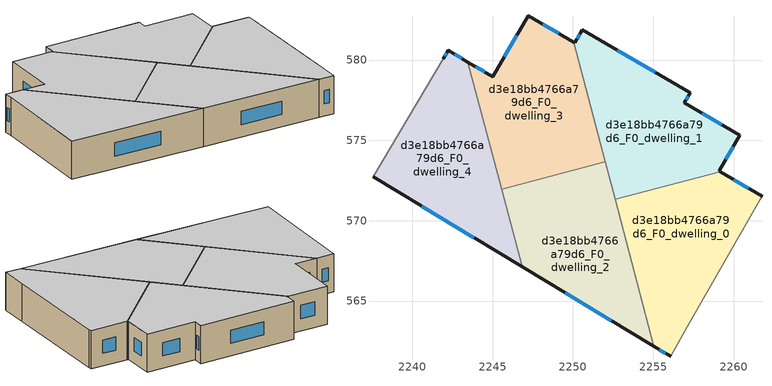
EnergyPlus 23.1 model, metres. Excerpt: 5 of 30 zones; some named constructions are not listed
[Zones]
d3e18bb4766a79d6_F0_dwelling_0
 floor ground (EU_floor_Construction): 2261.77,571.53 2261.67,571.34 2257.13,563.41 2256.08,561.56 2255.05,562.18 2252.63,571.33 2259.17,573.06 z0
 wall outside (EU_wall_Construction): 2255.05,562.18 2256.08,561.56 / 2261.77,571.53 2259.17,573.06 z0:3
 wall adiabatic (EU_wall_Construction): 2256.08,561.56 2257.13,563.41 2261.67,571.34 2261.77,571.53 z0:3
 wall to d3e18bb4766a79d6_F0_dwelling_1 (EU_wall_Construction): 2259.17,573.06 2252.63,571.33 z0:3
 wall to d3e18bb4766a79d6_F0_dwelling_2 (EU_wall_Construction): 2252.63,571.33 2255.05,562.18 z0:3
 window (EU_Window_Construction): 2255.38,561.98 2255.74,561.76 / 2260.92,572.02 2260.02,572.56 z0.98:2.02
 ceiling to d3e18bb4766a79d6_F1_dwelling_0 (EU_floor_Construction): 2257.13,563.41 2261.67,571.34 2261.77,571.53 2259.17,573.06 2252.63,571.33 2255.04,562.18 2256.08,561.56 z3
d3e18bb4766a79d6_F0_dwelling_1
 floor ground (EU_floor_Construction): 2257.3,577.96 2256.94,577.33 2260.39,575.33 2259.11,573.09 2259.17,573.06 2252.63,571.33 2250.04,581.12 2250.12,581.08 2250.58,581.88 z0
 wall outside (EU_wall_Construction): 2259.17,573.06 2259.11,573.09 2260.39,575.33 2256.94,577.33 2257.3,577.96 2250.58,581.88 2250.12,581.08 2250.04,581.12 z0:3
 wall to d3e18bb4766a79d6_F0_dwelling_3 (EU_wall_Construction): 2250.04,581.12 2252.01,573.66 z0:3
 wall to d3e18bb4766a79d6_F0_dwelling_2 (EU_wall_Construction): 2252.01,573.66 2252.63,571.33 z0:3
 window (EU_Window_Construction): 2257.06,577.54 2257.18,577.76 / 2259.27,575.98 2258.06,576.68 / 2259.53,573.82 2259.97,574.6 / 2250.43,581.61 2250.27,581.34 / 2255.11,579.24 2252.77,580.6 z0.98:2.02
 ceiling to d3e18bb4766a79d6_F1_dwelling_1 (EU_floor_Construction): 2259.17,573.06 2259.11,573.09 2260.39,575.33 2256.94,577.33 2257.3,577.96 2250.58,581.88 2250.12,581.08 2250.04,581.12 2252.63,571.33 z3
d3e18bb4766a79d6_F0_dwelling_2
 floor ground (EU_floor_Construction): 2252.01,573.66 2255.05,562.18 2246.84,567.13 2245.56,571.96 z0
 wall outside (EU_wall_Construction): 2246.84,567.13 2255.05,562.18 z0:3
 wall to d3e18bb4766a79d6_F0_dwelling_3 (EU_wall_Construction): 2252.01,573.66 2245.56,571.96 z0:3
 wall to d3e18bb4766a79d6_F0_dwelling_4 (EU_wall_Construction): 2245.56,571.96 2246.84,567.13 z0:3
 window (EU_Window_Construction): 2249.51,565.52 2252.38,563.79 z0.98:2.02
 ceiling to d3e18bb4766a79d6_F1_dwelling_2 (EU_floor_Construction): 2255.04,562.18 2252.01,573.66 2245.56,571.96 2246.84,567.13 z3
d3e18bb4766a79d6_F0_dwelling_3
 floor ground (EU_floor_Construction): 2250.04,581.12 2252.01,573.66 2245.56,571.96 2243.47,579.88 2245,578.97 2247.21,582.76 z0
 wall outside (EU_wall_Construction): 2250.04,581.12 2247.21,582.76 2245,578.97 2243.47,579.88 z0:3
 wall to d3e18bb4766a79d6_F0_dwelling_4 (EU_wall_Construction): 2243.47,579.88 2245.56,571.96 z0:3
 window (EU_Window_Construction): 2244.5,579.26 2243.97,579.58 / 2246.49,581.53 2245.72,580.2 / 2249.12,581.66 2248.13,582.23 z0.98:2.02
 ceiling to d3e18bb4766a79d6_F1_dwelling_3 (EU_floor_Construction): 2252.01,573.66 2250.04,581.12 2247.21,582.76 2245,578.97 2243.47,579.88 2245.56,571.96 z3
d3e18bb4766a79d6_F0_dwelling_4
 floor ground (EU_floor_Construction): 2243.47,579.88 2246.84,567.13 2237.56,572.73 2241.93,580.07 2242.25,580.61 z0
 wall outside (EU_wall_Construction): 2237.56,572.73 2246.84,567.13 / 2243.47,579.88 2242.25,580.61 2241.93,580.07 z0:3
 wall adiabatic (EU_wall_Construction): 2241.93,580.07 2237.56,572.73 z0:3
 window (EU_Window_Construction): 2240.58,570.91 2243.82,568.95 / 2242.15,580.43 2242.03,580.24 / 2243.07,580.11 2242.65,580.37 z0.98:2.02
 ceiling to d3e18bb4766a79d6_F1_dwelling_4 (EU_floor_Construction): 2246.84,567.13 2243.47,579.88 2242.25,580.61 2241.93,580.07 2237.56,572.73 z3
[HVACTEMPLATE:THERMOSTAT] Constant Heating Setpoint=20; Constant Cooling Setpoint=50
EU_HeatOnly_d3e18bb4766a79d6_F0_dwelling_0; EU_HeatOnly_d3e18bb4766a79d6_F0_dwelling_1; EU_HeatOnly_d3e18bb4766a79d6_F0_dwelling_2; EU_HeatOnly_d3e18bb4766a79d6_F0_dwelling_3; EU_HeatOnly_d3e18bb4766a79d6_F0_dwelling_4; EU_HeatOnly_d3e18bb4766a79d6_F1_dwelling_0; EU_HeatOnly_d3e18bb4766a79d6_F1_dwelling_1; EU_HeatOnly_d3e18bb4766a79d6_F1_dwelling_2; EU_HeatOnly_d3e18bb4766a79d6_F1_dwelling_3; EU_HeatOnly_d3e18bb4766a79d6_F1_dwelling_4; EU_HeatOnly_d3e18bb4766a79d6_F2_dwelling_0; EU_HeatOnly_d3e18bb4766a79d6_F2_dwelling_1; EU_HeatOnly_d3e18bb4766a79d6_F2_dwelling_2; EU_HeatOnly_d3e18bb4766a79d6_F2_dwelling_3; EU_HeatOnly_d3e18bb4766a79d6_F2_dwelling_4; EU_HeatOnly_d3e18bb4766a79d6_F3_dwelling_0; EU_HeatOnly_d3e18bb4766a79d6_F3_dwelling_1; EU_HeatOnly_d3e18bb4766a79d6_F3_dwelling_2; EU_HeatOnly_d3e18bb4766a79d6_F3_dwelling_3; EU_HeatOnly_d3e18bb4766a79d6_F3_dwelling_4; EU_HeatOnly_d3e18bb4766a79d6_F4_dwelling_0; EU_HeatOnly_d3e18bb4766a79d6_F4_dwelling_1; EU_HeatOnly_d3e18bb4766a79d6_F4_dwelling_2; EU_HeatOnly_d3e18bb4766a79d6_F4_dwelling_3; EU_HeatOnly_d3e18bb4766a79d6_F4_dwelling_4; EU_HeatOnly_d3e18bb4766a79d6_F5_dwelling_0; EU_HeatOnly_d3e18bb4766a79d6_F5_dwelling_1; EU_HeatOnly_d3e18bb4766a79d6_F5_dwelling_2; EU_HeatOnly_d3e18bb4766a79d6_F5_dwelling_3; EU_HeatOnly_d3e18bb4766a79d6_F5_dwelling_4
[SCHEDULE:CONSTANT]
Name | Hourly Value
EU_AlwaysOn | 1
EU_CoolingOff | 0
